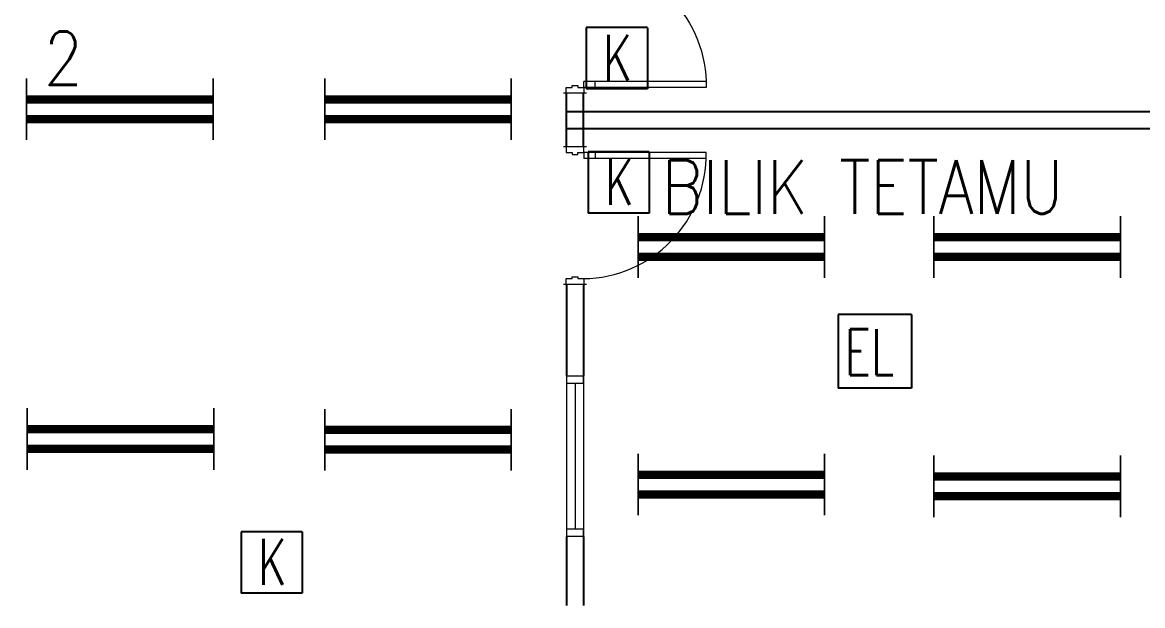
# Model space of a CAD drawing. Header units: inches. Extents: x -86493719 to 430035, y 21644 to 1519532.
# Drawn here: x 268806 to 276133, y 59384 to 63196 of the extents above; entities that cross this region are included whole.
import ezdxf
from ezdxf.enums import TextEntityAlignment as Align

# ---------------------------------------------------------------- set-up
doc = ezdxf.new("R2010")
doc.units = ezdxf.units.IN
doc.header["$MEASUREMENT"] = 0
for name, color, linetype, lineweight in [('DR', 8, 'Continuous', 18), ('t3', 8, 'Continuous', 25), ('WIN', 8, 'Continuous', 18), ('windoor', 8, 'Continuous', 18)]:
    doc.layers.add(name, color=color, linetype=linetype, lineweight=lineweight)
for name, color, linetype in [('dxt_text', 4, 'Continuous'), ('ELECT', 6, 'Continuous'), ('FITTING', 40, 'Continuous'), ('FIXT', 8, 'Continuous'), ('partition', 8, 'Continuous')]:
    doc.layers.add(name, color=color, linetype=linetype)
doc.styles.add('LAILA', font='romans.shx', dxfattribs={"width": 0.85})
doc.styles.add('ROMANS', font='romans.shx', dxfattribs={"width": 0.5, "height": 400})

# ---------------------------------------------------------------- blocks, each defined once
blk = doc.blocks.new('D900')
at = {"layer": 'DR'}
for p, q in [((37.5, 915), (37.5, 115)), ((77.5, 915), (77.5, 115)), ((37.5, 190), (77.5, 190)), ((37.5, 115), (77.5, 115))]:
    blk.add_line(p, q, dxfattribs=at)
at = {"layer": 'DR', "color": 3}
for p, q in [((0, 132.5), (0, -17.5)), ((900, 132.5), (900, -17.5)), ((900, 115), (900, 0))]:
    blk.add_line(p, q, dxfattribs=at)
at = {"layer": 'DR'}
for points in [[(0, 0), (37.5, 0), (37.5, 40), (50, 40), (50, 75), (37.5, 75), (37.5, 115), (0, 115)], [(900, 0), (862.5, 0), (862.5, 40), (850, 40), (850, 75), (862.5, 75), (862.5, 115), (900, 115)]]:
    blk.add_lwpolyline(points, dxfattribs=at)
at = {"layer": 'DR', "color": 8}
blk.add_arc((51.9, 104.3), 810.7, 0.75531, 91.01449, dxfattribs=at)
blk = doc.blocks.new('1 X 8W EL')
at = {"layer": 'ELECT', "color": 6}
for p, q in [((-240, 240), (-240, -240)), ((240, 240), (-240, 240)), ((240, 240), (240, -240)), ((240, -240), (-240, -240))]:
    blk.add_line(p, q, dxfattribs=at)
at = {"layer": 'ELECT', "color": 6, "style": 'ROMANS', "width": 0.7}
blk.add_text('EL', height=300, dxfattribs=at).set_placement((-196.2, -155.6))
blk = doc.blocks.new('YBC 2X36')
at = {"layer": 'FITTING', "color": 3}
for points, const_width in [([(-610, 200.9), (-610, -74.3)], 10.9), ([(610, 200.9), (610, -84.2)], 10.9), ([(-610, 63.3), (610, 63.3)], 54.6), ([(-610, 72.1), (-610, -203.2)], 10.9), ([(610, 72.1), (610, -203.2)], 10.9), ([(-610, -65.5), (610, -65.5)], 54.6)]:
    blk.add_lwpolyline(points, dxfattribs=dict(at, const_width=const_width))
blk = doc.blocks.new('1 X 8W KELUAR')
at = {"layer": 'ELECT', "color": 5}
for p, q in [((-160, 161), (-160, -240)), ((240, 161), (-160, 161)), ((240, 160), (240, -240)), ((240, -240), (-160, -240))]:
    blk.add_line(p, q, dxfattribs=at)
at = {"layer": 'ELECT', "color": 5, "style": 'ROMANS', "width": 0.7}
blk.add_text('K', height=300, dxfattribs=at).set_placement((-50.3, -185.3))

msp = doc.modelspace()

# ---------------------------------------------------------------- linework, layer by layer
at = {"layer": 'partition'}
for p, q in [((272365.3, 62383.6), (272365.3, 62733.6)), ((272475.3, 62383.6), (272475.3, 62733.6)), ((272365.3, 62613.6), (276345.3, 62613.6)), ((272365.3, 62503.6), (276345.3, 62503.6)), ((272365.3, 61483.6), (272365.3, 60884.9)), ((272475.3, 61483.6), (272475.3, 60884.9)), ((272365.3, 59834.9), (272365.3, 59383.6)), ((272475.3, 59834.9), (272475.3, 59383.6))]:
    msp.add_line(p, q, dxfattribs=at)
at = {"layer": 'WIN'}
for p, q in [((272365.3, 60884.9), (272365.3, 60834.9)), ((272365.3, 60834.9), (272365.3, 59884.9)), ((272420.3, 60834.9), (272420.3, 59884.9)), ((272475.3, 60834.9), (272475.3, 60884.9)), ((272475.3, 60834.9), (272475.3, 59884.9)), ((272365.3, 59884.9), (272365.3, 59834.9)), ((272475.3, 59834.9), (272475.3, 59884.9))]:
    msp.add_line(p, q, dxfattribs=at)
for points in [[(272365.3, 60884.9), (272475.3, 60884.9), (272475.3, 60834.9), (272365.3, 60834.9)], [(272365.3, 59884.9), (272475.3, 59884.9), (272475.3, 59834.9), (272365.3, 59834.9)]]:
    msp.add_lwpolyline(points, dxfattribs=at)

# ---------------------------------------------------------------- block references
at = {"layer": 'dxt_text'}
for name, p in [('1 X 8W KELUAR', (272654.4, 63001.2)), ('YBC 2X36', (269443.2, 62630)), ('YBC 2X36', (271393, 62629.9)), ('1 X 8W KELUAR', (272666, 62188.8)), ('YBC 2X36', (273443, 61728.9)), ('YBC 2X36', (275378, 61728.9)), ('1 X 8W EL', (274380.8, 61045.7)), ('YBC 2X36', (269448, 60473.8)), ('YBC 2X36', (271393, 60468.8)), ('YBC 2X36', (273443, 60176.1)), ('YBC 2X36', (275378, 60164.2)), ('1 X 8W KELUAR', (270396.1, 59705.1))]:
    msp.add_blockref(name, p, dxfattribs=at)
at = {"layer": 'windoor', "xscale": -1, "rotation": 270}
msp.add_blockref('D900', (272362.8, 62733.6), dxfattribs=at)
at = {"layer": 'windoor', "rotation": 270}
msp.add_blockref('D900', (272362.8, 62383.6), dxfattribs=at)

# ---------------------------------------------------------------- texts
at = {"layer": 'FIXT', "insert": (268946.1, 64304.3), "char_height": 350, "attachment_point": 1, "style": 'LAILA'}
msp.add_mtext_dynamic_manual_height_columns('PUSAT KEJURUTERAAN 2', width=3026.464, gutter_width=1750, heights=[0], dxfattribs=at)
at = {"layer": 't3', "style": 'LAILA', "width": 0.85}
msp.add_text('BILIK TETAMU', height=350, dxfattribs=at).set_placement((272988.3, 62295.8), align=Align.TOP_LEFT)

doc.saveas('drawing.dxf')
